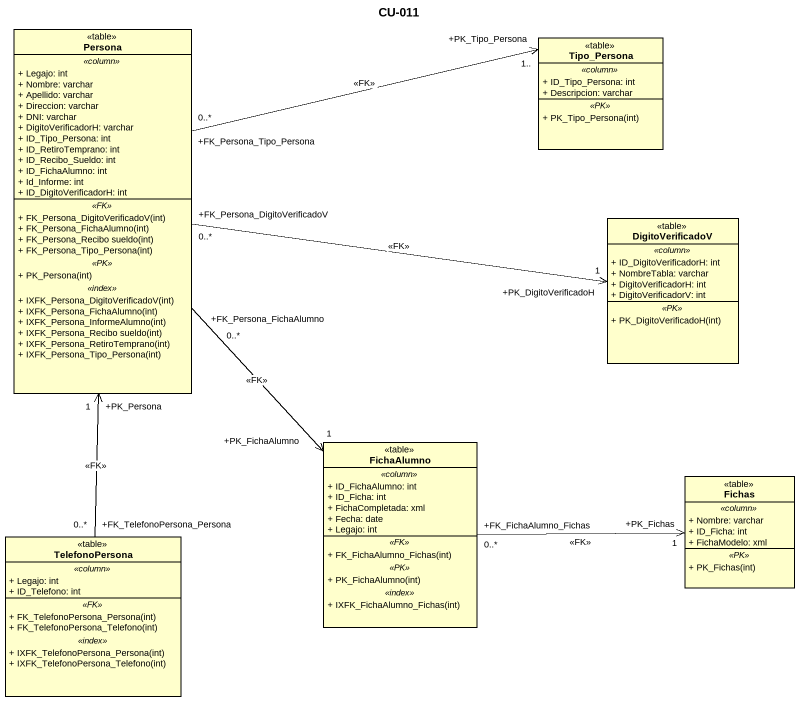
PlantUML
@startuml
title CU-011
hide circle
hide empty members
skinparam classAttributeIconSize 0
class Persona <<table>> {
  .. <<column>> ..
  + Legajo: int
  + Nombre: varchar
  + Apellido: varchar
  + Direccion: varchar
  + DNI: varchar
  + DigitoVerificadorH: varchar
  + ID_Tipo_Persona: int
  + ID_RetiroTemprano: int
  + ID_Recibo_Sueldo: int
  + ID_FichaAlumno: int
  + Id_Informe: int
  + ID_DigitoVerificadorH: int
  .. <<FK>> ..
  + FK_Persona_DigitoVerificadoV(int)
  + FK_Persona_FichaAlumno(int)
  + FK_Persona_Recibo sueldo(int)
  + FK_Persona_Tipo_Persona(int)
  .. <<PK>> ..
  + PK_Persona(int)
  .. <<index>> ..
  + IXFK_Persona_DigitoVerificadoV(int)
  + IXFK_Persona_FichaAlumno(int)
  + IXFK_Persona_InformeAlumno(int)
  + IXFK_Persona_Recibo sueldo(int)
  + IXFK_Persona_RetiroTemprano(int)
  + IXFK_Persona_Tipo_Persona(int)
}
class Tipo_Persona <<table>> {
  .. <<column>> ..
  + ID_Tipo_Persona: int
  + Descripcion: varchar
  .. <<PK>> ..
  + PK_Tipo_Persona(int)
}
class DigitoVerificadoV <<table>> {
  .. <<column>> ..
  + ID_DigitoVerificadorH: int
  + NombreTabla: varchar
  + DigitoVerificadorH: int
  + DigitoVerificadorV: int
  .. <<PK>> ..
  + PK_DigitoVerificadoH(int)
}
class FichaAlumno <<table>> {
  .. <<column>> ..
  + ID_FichaAlumno: int
  + ID_Ficha: int
  + FichaCompletada: xml
  + Fecha: date
  + Legajo: int
  .. <<FK>> ..
  + FK_FichaAlumno_Fichas(int)
  .. <<PK>> ..
  + PK_FichaAlumno(int)
  .. <<index>> ..
  + IXFK_FichaAlumno_Fichas(int)
}
class Fichas <<table>> {
  .. <<column>> ..
  + Nombre: varchar
  + ID_Ficha: int
  + FichaModelo: xml
  .. <<PK>> ..
  + PK_Fichas(int)
}
class TelefonoPersona <<table>> {
  .. <<column>> ..
  + Legajo: int
  + ID_Telefono: int
  .. <<FK>> ..
  + FK_TelefonoPersona_Persona(int)
  + FK_TelefonoPersona_Telefono(int)
  .. <<index>> ..
  + IXFK_TelefonoPersona_Persona(int)
  + IXFK_TelefonoPersona_Telefono(int)
}
Persona "+FK_Persona_Tipo_Persona\n0..*" -right-> "+PK_Tipo_Persona\n1.." Tipo_Persona : <<FK>>
Persona "+FK_Persona_DigitoVerificadoV\n0..*" -right-> "+PK_DigitoVerificadoH\n1" DigitoVerificadoV : <<FK>>
Persona "+FK_Persona_FichaAlumno\n0..*" --> "+PK_FichaAlumno\n1" FichaAlumno : <<FK>>
FichaAlumno "+FK_FichaAlumno_Fichas\n0..*" -right-> "+PK_Fichas\n1" Fichas : <<FK>>
TelefonoPersona "+FK_TelefonoPersona_Persona\n0..*" -up-> "+PK_Persona\n1" Persona : <<FK>>
@enduml
